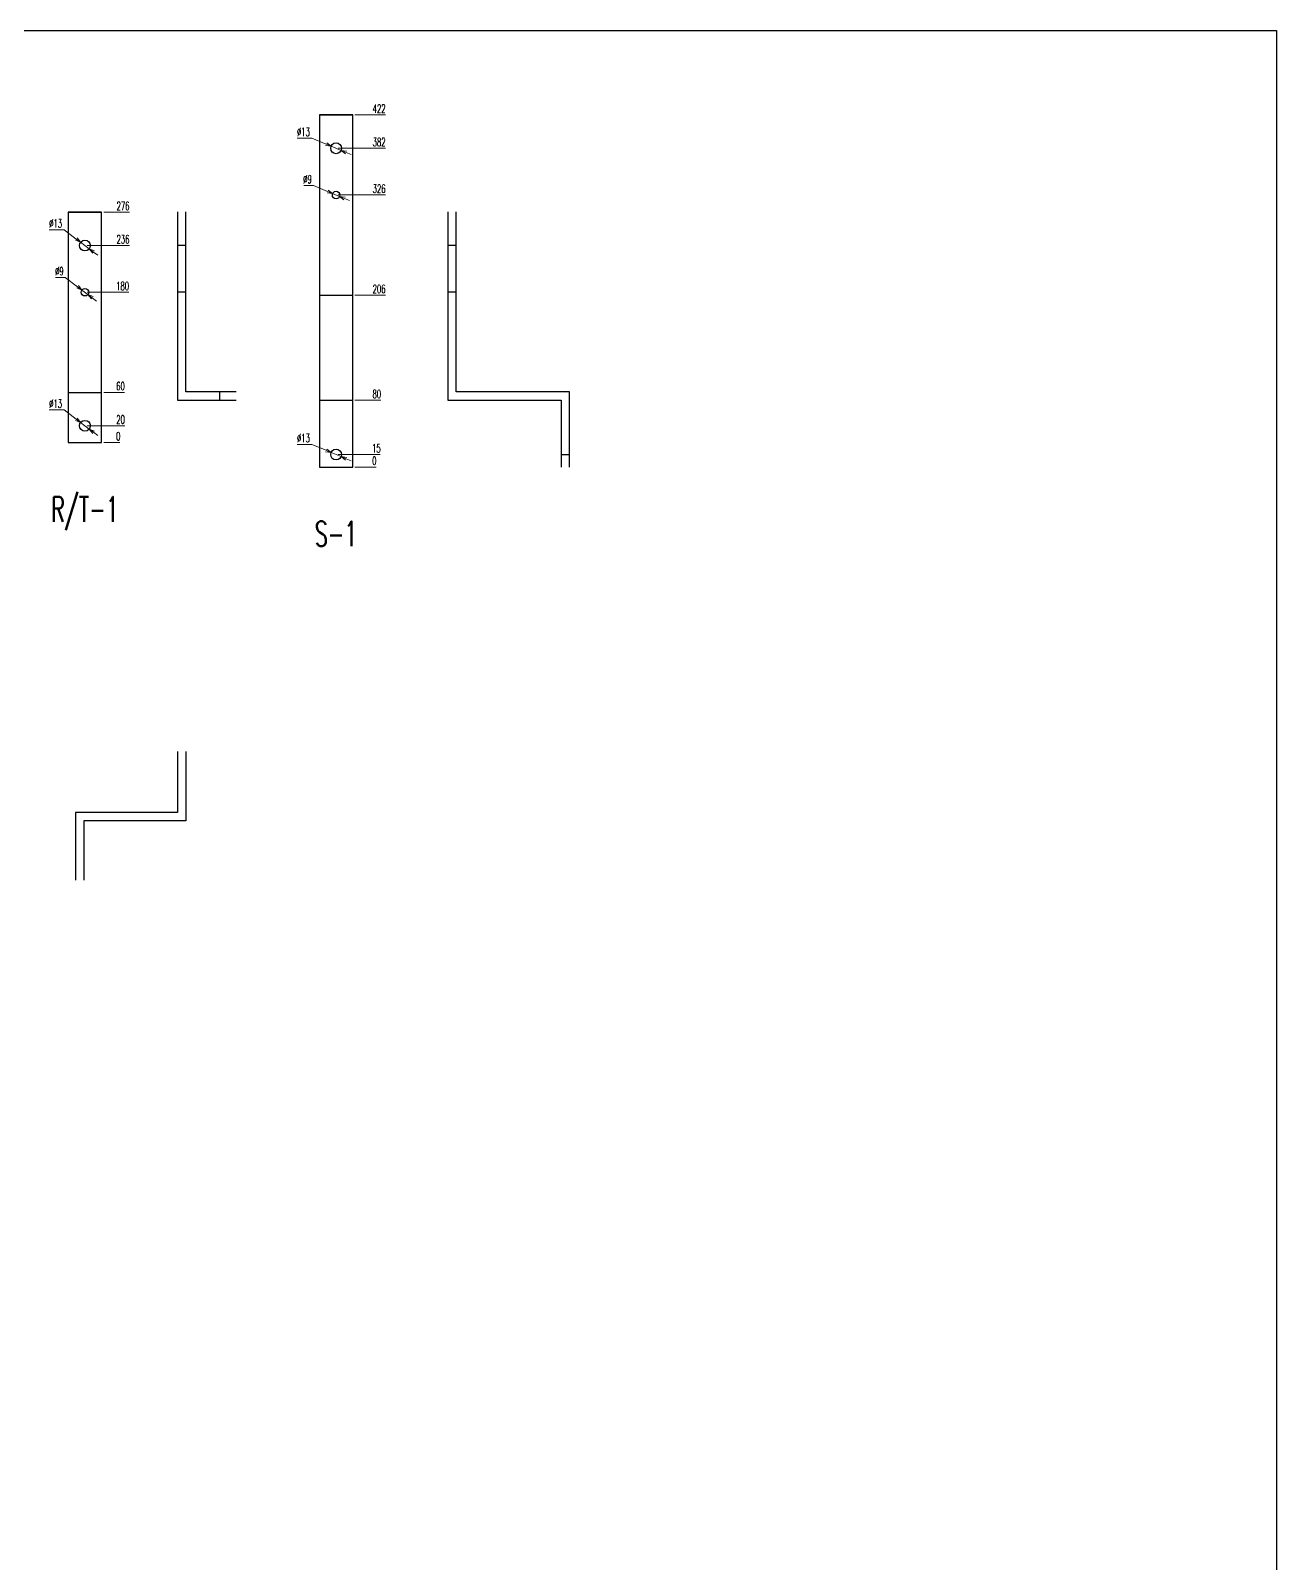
# Model space of a CAD drawing. Header units: millimetres. Extents: x 28713 to 59118, y -54378 to -19615.
# Drawn here: x 38935 to 40428, y -21452 to -19615 of the extents above; entities that cross this region are included whole.
import ezdxf
from ezdxf.enums import TextEntityAlignment as Align

# ---------------------------------------------------------------- set-up
doc = ezdxf.new("R2010")
doc.units = ezdxf.units.MM
doc.header["$LTSCALE"] = 3
doc.layers.add('@.VISIBLE', color=7, linetype='Continuous')
doc.styles.add('Ann_w01', font='romans.shx', dxfattribs={"width": 0.6, "bigfont": 'chineset.shx'})
doc.dimstyles.new('Dim 01_SC05', dxfattribs={"dimscale": 5, "dimtxt": 2, "dimasz": 1.3, "dimexe": 0.5, "dimexo": 0.5, "dimgap": 0.5, "dimtad": 1, "dimtoh": 1, "dimdec": 1, "dimzin": 12, "dimdsep": 46, "dimtxsty": 'Ann_w01', "dimblk": 'OPEN30', "dimcen": 1.5, "dimclrd": 6, "dimclre": 6, "dimclrt": 3, "dimadec": 1, "dimazin": 3, "dimtm": 1e-09, "dimtfac": 1, "dimtdec": 1, "dimtmove": 0, "dimatfit": 3, "dimldrblk": 'OPEN30', "dimfxl": 1, "dimtolj": 1, "dimlwd": 20, "dimlwe": 20, "dimarcsym": 0})

# ---------------------------------------------------------------- blocks, each defined once
blk = doc.blocks.new('*D444')
at = {"color": 6, "lineweight": 20, "transparency": 16777216}
blk.add_line((39023, -20108.9), (39042.4, -20108.9), dxfattribs=at)
at = {"layer": 'Defpoints', "color": 0, "transparency": 16777216}
for p in [(39000.5, -20108.9), (39020.5, -20108.9), (39035.9, -20108.9)]:
    blk.add_point(p, dxfattribs=at)
at = {"color": 3, "transparency": 16777216, "insert": (39040.4, -20101.4), "char_height": 10, "attachment_point": 5, "style": 'Ann_w01'}
blk.add_mtext('\\A1;0', dxfattribs=at)
blk = doc.blocks.new('_Open30')
at = {"color": 0, "linetype": 'ByBlock', "lineweight": -2}
for p, q in [((-1, 0.27), (0, 0)), ((0, 0), (-1, -0.27)), ((0, 0), (-1, 0))]:
    blk.add_line(p, q, dxfattribs=at)
blk = doc.blocks.new('*D445')
at = {"color": 6, "lineweight": 20, "transparency": 16777216}
blk.add_line((39003, -20088.9), (39048.1, -20088.9), dxfattribs=at)
at = {"layer": 'Defpoints', "color": 0, "transparency": 16777216}
for p in [(39000.5, -20088.9), (39035.9, -20088.9), (39000.5, -20108.9)]:
    blk.add_point(p, dxfattribs=at)
at = {"color": 3, "transparency": 16777216, "insert": (39043.2, -20081.4), "char_height": 10, "attachment_point": 5, "style": 'Ann_w01'}
blk.add_mtext('\\A1;20', dxfattribs=at)
blk = doc.blocks.new('*D446')
at = {"color": 6, "lineweight": 20, "transparency": 16777216}
blk.add_line((39023, -20048.9), (39047.8, -20048.9), dxfattribs=at)
at = {"layer": 'Defpoints', "color": 0, "transparency": 16777216}
for p in [(39020.5, -20048.9), (39035.9, -20048.9), (39000.5, -20108.9)]:
    blk.add_point(p, dxfattribs=at)
at = {"color": 3, "transparency": 16777216, "insert": (39043.1, -20041.4), "char_height": 10, "attachment_point": 5, "style": 'Ann_w01'}
blk.add_mtext('\\A1;60', dxfattribs=at)
blk = doc.blocks.new('*D447')
at = {"color": 6, "lineweight": 20, "transparency": 16777216}
blk.add_line((39003, -19928.9), (39052.9, -19928.9), dxfattribs=at)
at = {"layer": 'Defpoints', "color": 0, "transparency": 16777216}
for p in [(39000.5, -19928.9), (39035.9, -19928.9), (39000.5, -20108.9)]:
    blk.add_point(p, dxfattribs=at)
at = {"color": 3, "transparency": 16777216, "insert": (39045.6, -19921.4), "char_height": 10, "attachment_point": 5, "style": 'Ann_w01'}
blk.add_mtext('\\A1;180', dxfattribs=at)
blk = doc.blocks.new('*D448')
at = {"color": 6, "lineweight": 20, "transparency": 16777216}
blk.add_line((39003, -19872.9), (39053.8, -19872.9), dxfattribs=at)
at = {"layer": 'Defpoints', "color": 0, "transparency": 16777216}
for p in [(39000.5, -19872.9), (39035.9, -19872.9), (39000.5, -20108.9)]:
    blk.add_point(p, dxfattribs=at)
at = {"color": 3, "transparency": 16777216, "insert": (39046.1, -19865.4), "char_height": 10, "attachment_point": 5, "style": 'Ann_w01'}
blk.add_mtext('\\A1;236', dxfattribs=at)
blk = doc.blocks.new('*D449')
at = {"color": 6, "lineweight": 20, "transparency": 16777216}
blk.add_line((39023, -19832.9), (39053.8, -19832.9), dxfattribs=at)
at = {"layer": 'Defpoints', "color": 0, "transparency": 16777216}
for p in [(39020.5, -19832.9), (39035.9, -19832.9), (39000.5, -20108.9)]:
    blk.add_point(p, dxfattribs=at)
at = {"color": 3, "transparency": 16777216, "insert": (39046.1, -19825.4), "char_height": 10, "attachment_point": 5, "style": 'Ann_w01'}
blk.add_mtext('\\A1;276', dxfattribs=at)
blk = doc.blocks.new('*D450')
at = {"color": 6, "lineweight": 20, "transparency": 16777216}
for p, q in [((38957.7, -20069.9), (38975.4, -20069.9)), ((38975.4, -20069.9), (38990.1, -20081.1)), ((39005.7, -20092.8), (38995.3, -20085)), ((39010.9, -20096.7), (39016.1, -20100.6))]:
    blk.add_line(p, q, dxfattribs=at)
at = {"layer": 'Defpoints', "color": 0, "transparency": 16777216}
for p in [(38995.3, -20085), (39005.7, -20092.8)]:
    blk.add_point(p, dxfattribs=at)
at = {"color": 6, "lineweight": 20, "transparency": 16777216, "xscale": 6.5, "yscale": 6.5, "zscale": 6.5}
for p, rotation in [((38995.3, -20085), 322.9697415200747), ((39005.7, -20092.8), 142.9697415200747)]:
    blk.add_blockref('_Open30', p, dxfattribs=dict(at, rotation=rotation))
at = {"color": 3, "transparency": 16777216, "insert": (38965.3, -20062.4), "char_height": 10, "attachment_point": 5, "style": 'Ann_w01'}
blk.add_mtext('\\A1;∅13', dxfattribs=at)
blk = doc.blocks.new('*D451')
at = {"color": 6, "lineweight": 20, "transparency": 16777216}
for p, q in [((38965.3, -19911.1), (38976.9, -19911.1)), ((38976.9, -19911.1), (38991.7, -19922.2)), ((39004.1, -19931.6), (38996.9, -19926.2)), ((39009.3, -19935.5), (39014.5, -19939.4))]:
    blk.add_line(p, q, dxfattribs=at)
at = {"layer": 'Defpoints', "color": 0, "transparency": 16777216}
for p in [(38996.9, -19926.2), (39004.1, -19931.6)]:
    blk.add_point(p, dxfattribs=at)
at = {"color": 6, "lineweight": 20, "transparency": 16777216, "xscale": 6.5, "yscale": 6.5, "zscale": 6.5}
for p, rotation in [((38996.9, -19926.2), 322.9697415198636), ((39004.1, -19931.6), 142.9697415198636)]:
    blk.add_blockref('_Open30', p, dxfattribs=dict(at, rotation=rotation))
at = {"color": 3, "transparency": 16777216, "insert": (38969.9, -19903.6), "char_height": 10, "attachment_point": 5, "style": 'Ann_w01'}
blk.add_mtext('\\A1;∅9', dxfattribs=at)
blk = doc.blocks.new('*D452')
at = {"color": 6, "lineweight": 20, "transparency": 16777216}
for p, q in [((38957.7, -19853.9), (38975.4, -19853.9)), ((38975.4, -19853.9), (38990.1, -19865.1)), ((39005.7, -19876.8), (38995.3, -19869)), ((39010.9, -19880.7), (39016.1, -19884.6))]:
    blk.add_line(p, q, dxfattribs=at)
at = {"layer": 'Defpoints', "color": 0, "transparency": 16777216}
for p in [(38995.3, -19869), (39005.7, -19876.8)]:
    blk.add_point(p, dxfattribs=at)
at = {"color": 6, "lineweight": 20, "transparency": 16777216, "xscale": 6.5, "yscale": 6.5, "zscale": 6.5}
for p, rotation in [((38995.3, -19869), 322.969741520062), ((39005.7, -19876.8), 142.9697415200619)]:
    blk.add_blockref('_Open30', p, dxfattribs=dict(at, rotation=rotation))
at = {"color": 3, "transparency": 16777216, "insert": (38965.3, -19846.4), "char_height": 10, "attachment_point": 5, "style": 'Ann_w01'}
blk.add_mtext('\\A1;∅13', dxfattribs=at)
blk = doc.blocks.new('*D456')
at = {"color": 6, "lineweight": 20, "transparency": 16777216}
blk.add_line((39324, -20138.4), (39349.3, -20138.4), dxfattribs=at)
at = {"layer": 'Defpoints', "color": 0, "transparency": 16777216}
for p in [(39301.5, -20138.4), (39321.5, -20138.4), (39342.8, -20138.4)]:
    blk.add_point(p, dxfattribs=at)
at = {"color": 3, "transparency": 16777216, "insert": (39347.3, -20130.9), "char_height": 10, "attachment_point": 5, "style": 'Ann_w01'}
blk.add_mtext('\\A1;0', dxfattribs=at)
blk = doc.blocks.new('*D457')
at = {"color": 6, "lineweight": 20, "transparency": 16777216}
blk.add_line((39304, -20123.4), (39354.2, -20123.4), dxfattribs=at)
at = {"layer": 'Defpoints', "color": 0, "transparency": 16777216}
for p in [(39301.5, -20123.4), (39342.8, -20123.4), (39301.5, -20138.4)]:
    blk.add_point(p, dxfattribs=at)
at = {"color": 3, "transparency": 16777216, "insert": (39349.7, -20115.9), "char_height": 10, "attachment_point": 5, "style": 'Ann_w01'}
blk.add_mtext('\\A1;15', dxfattribs=at)
blk = doc.blocks.new('*D458')
at = {"color": 6, "lineweight": 20, "transparency": 16777216}
blk.add_line((39324, -20058.4), (39355, -20058.4), dxfattribs=at)
at = {"layer": 'Defpoints', "color": 0, "transparency": 16777216}
for p in [(39321.5, -20058.4), (39342.8, -20058.4), (39301.5, -20138.4)]:
    blk.add_point(p, dxfattribs=at)
at = {"color": 3, "transparency": 16777216, "insert": (39350.2, -20050.9), "char_height": 10, "attachment_point": 5, "style": 'Ann_w01'}
blk.add_mtext('\\A1;80', dxfattribs=at)
blk = doc.blocks.new('*D459')
at = {"color": 6, "lineweight": 20, "transparency": 16777216}
blk.add_line((39324, -19932.4), (39360.7, -19932.4), dxfattribs=at)
at = {"layer": 'Defpoints', "color": 0, "transparency": 16777216}
for p in [(39321.5, -19932.4), (39342.8, -19932.4), (39301.5, -20138.4)]:
    blk.add_point(p, dxfattribs=at)
at = {"color": 3, "transparency": 16777216, "insert": (39353, -19924.9), "char_height": 10, "attachment_point": 5, "style": 'Ann_w01'}
blk.add_mtext('\\A1;206', dxfattribs=at)
blk = doc.blocks.new('*D460')
at = {"color": 6, "lineweight": 20, "transparency": 16777216}
blk.add_line((39304, -19812.3), (39360.7, -19812.3), dxfattribs=at)
at = {"layer": 'Defpoints', "color": 0, "transparency": 16777216}
for p in [(39301.5, -19812.3), (39342.8, -19812.3), (39301.5, -20138.4)]:
    blk.add_point(p, dxfattribs=at)
at = {"color": 3, "transparency": 16777216, "insert": (39353, -19804.8), "char_height": 10, "attachment_point": 5, "style": 'Ann_w01'}
blk.add_mtext('\\A1;326', dxfattribs=at)
blk = doc.blocks.new('*D461')
at = {"color": 6, "lineweight": 20, "transparency": 16777216}
blk.add_line((39304, -19756.4), (39360.7, -19756.4), dxfattribs=at)
at = {"layer": 'Defpoints', "color": 0, "transparency": 16777216}
for p in [(39301.5, -19756.4), (39342.8, -19756.4), (39301.5, -20138.4)]:
    blk.add_point(p, dxfattribs=at)
at = {"color": 3, "transparency": 16777216, "insert": (39353, -19748.9), "char_height": 10, "attachment_point": 5, "style": 'Ann_w01'}
blk.add_mtext('\\A1;382', dxfattribs=at)
blk = doc.blocks.new('*D462')
at = {"color": 6, "lineweight": 20, "transparency": 16777216}
blk.add_line((39324, -19716.4), (39360.7, -19716.4), dxfattribs=at)
at = {"layer": 'Defpoints', "color": 0, "transparency": 16777216}
for p in [(39321.5, -19716.4), (39342.8, -19716.4), (39301.5, -20138.4)]:
    blk.add_point(p, dxfattribs=at)
at = {"color": 3, "transparency": 16777216, "insert": (39353, -19708.9), "char_height": 10, "attachment_point": 5, "style": 'Ann_w01'}
blk.add_mtext('\\A1;422', dxfattribs=at)
blk = doc.blocks.new('*D463')
at = {"color": 6, "lineweight": 20, "transparency": 16777216}
for p, q in [((39254.8, -20111.2), (39272.4, -20111.2)), ((39272.4, -20111.2), (39289.5, -20118.3)), ((39307.5, -20125.9), (39295.5, -20120.9)), ((39313.4, -20128.4), (39319.4, -20130.9))]:
    blk.add_line(p, q, dxfattribs=at)
at = {"layer": 'Defpoints', "color": 0, "transparency": 16777216}
for p in [(39295.5, -20120.9), (39307.5, -20125.9)]:
    blk.add_point(p, dxfattribs=at)
at = {"color": 6, "lineweight": 20, "transparency": 16777216, "xscale": 6.5, "yscale": 6.5, "zscale": 6.5}
for p, rotation in [((39295.5, -20120.9), 337.2422598380937), ((39307.5, -20125.9), 157.2422598380938)]:
    blk.add_blockref('_Open30', p, dxfattribs=dict(at, rotation=rotation))
at = {"color": 3, "transparency": 16777216, "insert": (39262.3, -20103.7), "char_height": 10, "attachment_point": 5, "style": 'Ann_w01'}
blk.add_mtext('\\A1;∅13', dxfattribs=at)
blk = doc.blocks.new('*D464')
at = {"color": 6, "lineweight": 20, "transparency": 16777216}
for p, q in [((39262.6, -19800.9), (39274.3, -19800.9)), ((39274.3, -19800.9), (39291.3, -19808.1)), ((39305.6, -19814.1), (39297.3, -19810.6)), ((39311.6, -19816.6), (39317.6, -19819.1))]:
    blk.add_line(p, q, dxfattribs=at)
at = {"layer": 'Defpoints', "color": 0, "transparency": 16777216}
for p in [(39297.3, -19810.6), (39305.6, -19814.1)]:
    blk.add_point(p, dxfattribs=at)
at = {"color": 6, "lineweight": 20, "transparency": 16777216, "xscale": 6.5, "yscale": 6.5, "zscale": 6.5}
for p, rotation in [((39297.3, -19810.6), 337.2422598381698), ((39305.6, -19814.1), 157.2422598381699)]:
    blk.add_blockref('_Open30', p, dxfattribs=dict(at, rotation=rotation))
at = {"color": 3, "transparency": 16777216, "insert": (39267.2, -19793.4), "char_height": 10, "attachment_point": 5, "style": 'Ann_w01'}
blk.add_mtext('\\A1;∅9', dxfattribs=at)
blk = doc.blocks.new('*D465')
at = {"color": 6, "lineweight": 20, "transparency": 16777216}
for p, q in [((39254.8, -19744.2), (39272.4, -19744.2)), ((39272.4, -19744.2), (39289.5, -19751.3)), ((39307.5, -19758.9), (39295.5, -19753.9)), ((39313.4, -19761.4), (39319.4, -19763.9))]:
    blk.add_line(p, q, dxfattribs=at)
at = {"layer": 'Defpoints', "color": 0, "transparency": 16777216}
for p in [(39295.5, -19753.9), (39307.5, -19758.9)]:
    blk.add_point(p, dxfattribs=at)
at = {"color": 6, "lineweight": 20, "transparency": 16777216, "xscale": 6.5, "yscale": 6.5, "zscale": 6.5}
for p, rotation in [((39295.5, -19753.9), 337.2422598380294), ((39307.5, -19758.9), 157.2422598380294)]:
    blk.add_blockref('_Open30', p, dxfattribs=dict(at, rotation=rotation))
at = {"color": 3, "transparency": 16777216, "insert": (39262.3, -19736.7), "char_height": 10, "attachment_point": 5, "style": 'Ann_w01'}
blk.add_mtext('\\A1;∅13', dxfattribs=at)

msp = doc.modelspace()

# ---------------------------------------------------------------- linework, layer by layer
for p, q in [((39111.54, -19872.4), (39121.54, -19872.4)), ((39111.54, -19928.37), (39121.54, -19928.37)), ((39161.54, -20048.37), (39161.54, -20058.37))]:
    msp.add_line(p, q)
msp.add_lwpolyline([(37399.76, -19615.37), (40428.25, -19615.37), (40428.25, -23854.84), (37399.76, -23854.84)], close=True)
at = {"color": 4}
for points in [[(39111.23, -20479.37), (39111.23, -20552.37), (38989.23, -20552.37), (38989.23, -20633.37)], [(39121.23, -20479.37), (39121.23, -20562.37), (38999.23, -20562.37), (38999.23, -20633.37)]]:
    msp.add_lwpolyline(points, dxfattribs=at)
at = {"layer": '@.VISIBLE', "color": 2}
for p, q in [((39281.46, -19716.37), (39321.46, -19716.37)), ((39435.24, -19872.4), (39445.24, -19872.4)), ((39435.24, -19928.37), (39445.24, -19928.37)), ((39281.46, -19932.37), (39321.46, -19932.37)), ((39281.46, -20058.37), (39321.46, -20058.37)), ((39571.24, -20123.37), (39581.24, -20123.37)), ((39281.46, -20138.37), (39321.46, -20138.37))]:
    msp.add_line(p, q, dxfattribs=at)
at = {"layer": '@.VISIBLE', "color": 1}
for p, q in [((38980.5, -19832.9), (39020.5, -19832.9)), ((38980.5, -20048.9), (39020.5, -20048.9)), ((38980.5, -20108.9), (39020.5, -20108.9))]:
    msp.add_line(p, q, dxfattribs=at)
at = {"layer": '@.VISIBLE', "color": 2}
msp.add_lwpolyline([(39281.46, -20138.37), (39321.46, -20138.37), (39321.46, -19716.37), (39281.46, -19716.37)], close=True, dxfattribs=at)
at = {"layer": '@.VISIBLE', "color": 1}
msp.add_lwpolyline([(38980.5, -20108.9), (39020.5, -20108.9), (39020.5, -19832.9), (38980.5, -19832.9)], close=True, dxfattribs=at)
for points in [[(39111.54, -19832.4), (39111.54, -20058.37), (39181.54, -20058.37)], [(39181.54, -20048.37), (39121.54, -20048.37), (39121.54, -19832.4)]]:
    msp.add_lwpolyline(points, dxfattribs=at)
at = {"layer": '@.VISIBLE', "color": 2}
for points in [[(39435.24, -19832.4), (39435.24, -20058.37), (39571.24, -20058.37), (39571.24, -20138.37)], [(39581.24, -20138.37), (39581.24, -20048.37), (39445.24, -20048.37), (39445.24, -19832.4)]]:
    msp.add_lwpolyline(points, dxfattribs=at)
for centre, radius in [((39301.46, -19756.37), 6.5), ((39301.46, -19812.35), 4.5), ((39301.46, -20123.37), 6.5)]:
    msp.add_circle(centre, radius, dxfattribs=at)
at = {"layer": '@.VISIBLE', "color": 1}
for centre, radius in [((39000.5, -19872.9), 6.5), ((39000.5, -19928.87), 4.5), ((39000.5, -20088.9), 6.5)]:
    msp.add_circle(centre, radius, dxfattribs=at)

# ---------------------------------------------------------------- texts
at = {"style": 'Ann_w01', "width": 0.6}
for s, p in [('R/T-1', (39000.5, -20188.9)), ('S-1', (39301.46, -20218.37))]:
    msp.add_text(s, height=30, dxfattribs=at).set_placement(p, align=Align.MIDDLE_CENTER)

# ---------------------------------------------------------------- dimensions: what is measured, and where the dimension line sits
for feature_location, offset, origin, picture, middle in [((39321.46, -19716.37), (21.34, 0), (39301.46, -20138.37), '*D462', (39353.02, -19708.87)), ((39301.46, -19756.37), (41.34, 0), (39301.46, -20138.37), '*D461', (39353.02, -19748.87)), ((39301.46, -19812.35), (41.34, 0), (39301.46, -20138.37), '*D460', (39353.02, -19804.85)), ((39020.5, -19832.9), (15.36, 0), (39000.5, -20108.9), '*D449', (39046.07, -19825.4)), ((39000.5, -19872.9), (35.36, 0), (39000.5, -20108.9), '*D448', (39046.07, -19865.4)), ((39000.5, -19928.87), (35.36, 0), (39000.5, -20108.9), '*D447', (39045.64, -19921.37)), ((39321.46, -19932.37), (21.34, 0), (39301.46, -20138.37), '*D459', (39353.02, -19924.87)), ((39020.5, -20048.9), (15.36, 0), (39000.5, -20108.9), '*D446', (39043.07, -20041.4)), ((39321.46, -20058.37), (21.34, 0), (39301.46, -20138.37), '*D458', (39350.16, -20050.87)), ((39000.5, -20088.9), (35.36, 0), (39000.5, -20108.9), '*D445', (39043.22, -20081.4)), ((39020.49813909, -20108.9017441), (15.36005052, 0), (39000.49813909, -20108.9017441), '*D444', (39040.35818961, -20101.4017441)), ((39301.46, -20123.37), (41.34, 0), (39301.46, -20138.37), '*D457', (39349.73, -20115.87)), ((39321.4587585, -20138.37347494), (21.34293803, 0), (39301.4587585, -20138.37347494), '*D456', (39347.30169654, -20130.87347494))]:
    dim = msp.add_ordinate_dim(feature_location=feature_location, offset=offset, dtype=0, origin=origin, dimstyle='Dim 01_SC05')
    dim.commit()
    dim.dimension.update_dxf_attribs({"geometry": picture, "text_midpoint": middle})
for p1, p2, picture, middle in [((39307.45, -19758.89), (39295.46, -19753.86), '*D465', (39262.34, -19744.19)), ((39305.61, -19814.09), (39297.31, -19810.6), '*D464', (39267.18, -19800.93)), ((39005.69, -19876.82), (38995.31, -19868.99), '*D452', (38965.28, -19853.93)), ((39004.09, -19931.58), (38996.91, -19926.16), '*D451', (38969.88, -19911.11)), ((39005.69, -20092.82), (38995.31, -20084.99), '*D450', (38965.28, -20069.93)), ((39307.45, -20125.89), (39295.46, -20120.86), '*D463', (39262.34, -20111.19))]:
    dim = msp.add_diameter_dim_2p(p1=p1, p2=p2, dimstyle='Dim 01_SC05')
    dim.commit()
    dim.dimension.update_dxf_attribs({"geometry": picture, "text_midpoint": middle, "dimtype": 163})

doc.saveas('drawing.dxf')
